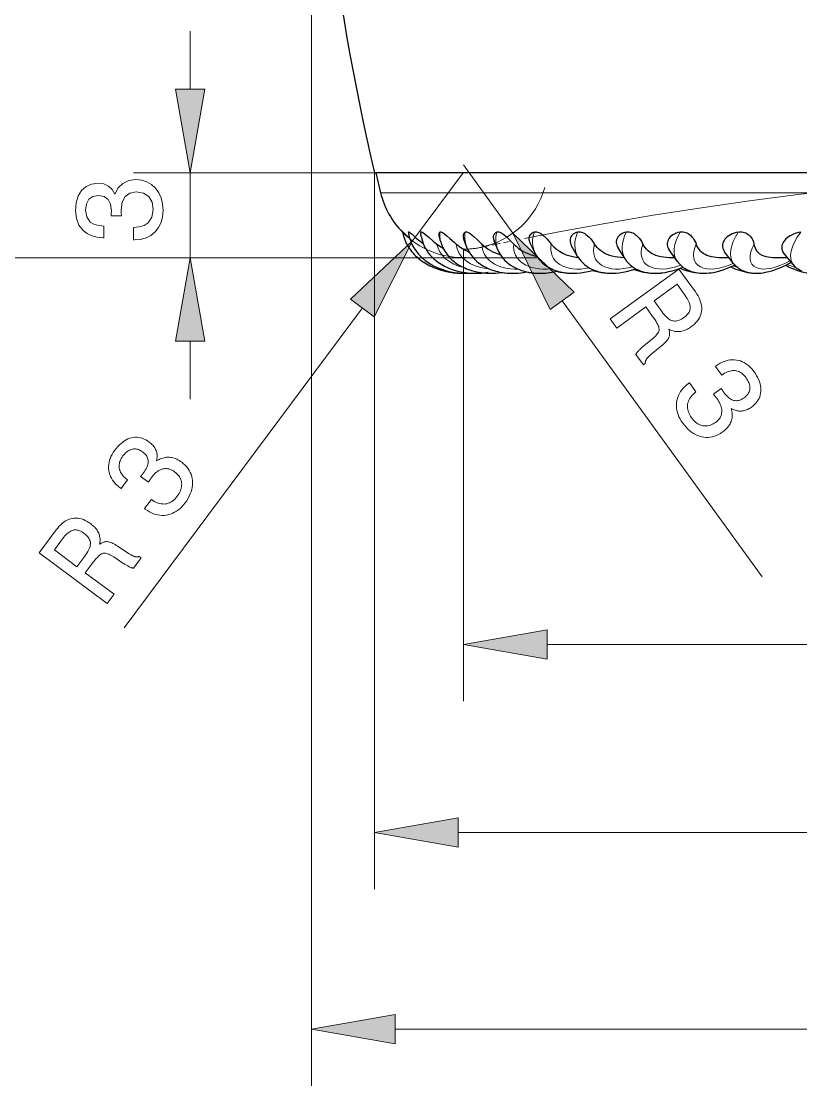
# Model space of a CAD drawing. Extents: x 0 to 297, y 0 to 420.
# Drawn here: x 56.05 to 83.58, y 114.97 to 152.57 of the extents above; entities that cross this region are included whole.
import ezdxf

# ---------------------------------------------------------------- set-up
doc = ezdxf.new("R2010")
doc.units = 0
doc.linetypes.add('DASHED', pattern=[15, 12, -3])

msp = doc.modelspace()

# ---------------------------------------------------------------- linework, layer by layer
at = {"lineweight": 13}
for p, q in [((66.299, 166.523), (66.299, 114.974)), ((68.519, 147.223), (68.519, 121.921)), ((132.561, 146.517), (72.644, 146.517)), ((74.26, 144.223), (29.983, 144.223)), ((74.26, 144.223), (38.167, 144.223)), ((74.26, 144.223), (45.578, 144.223)), ((74.26, 144.223), (52.891, 144.223)), ((74.615, 130.559), (126.683, 130.559)), ((71.474, 123.921), (129.825, 123.921)), ((69.254, 116.974), (132.045, 116.974))]:
    msp.add_line(p, q, dxfattribs=at)
at = {"lineweight": 13, "ltscale": 0.051139}
for p, q in [((62.01, 150.178), (62.01, 152.223)), ((62.01, 139.223), (62.01, 141.269))]:
    msp.add_line(p, q, dxfattribs=at)
at = {"lineweight": 13, "ltscale": 0.074473}
msp.add_line((71.664, 147.502), (73.413, 145.091), dxfattribs=at)
at = {"lineweight": 13, "ltscale": 0.212745}
msp.add_line((68.519, 147.223), (60.01, 147.223), dxfattribs=at)
at = {"lineweight": 13, "ltscale": 0.075}
for p, q in [((62.01, 144.223), (62.01, 147.223)), ((71.653, 147.223), (69.861, 144.817))]:
    msp.add_line(p, q, dxfattribs=at)
at = {"lineweight": 30, "ltscale": 0.098331}
msp.add_line((72.453, 147.223), (68.519, 147.223), dxfattribs=at)
at = {"lineweight": 30, "ltscale": 0.018144}
msp.add_line((68.569, 147.223), (68.737, 146.517), dxfattribs=at)
at = {"lineweight": 30}
msp.add_line((132.779, 147.223), (72.453, 147.223), dxfattribs=at)
at = {"lineweight": 13, "ltscale": 0.097665}
msp.add_line((72.644, 146.517), (68.737, 146.517), dxfattribs=at)
at = {"lineweight": 30, "ltscale": 0.002698}
msp.add_line((70.174, 144.972), (70.156, 145.078), dxfattribs=at)
at = {"lineweight": 30, "ltscale": 0.005195}
msp.add_line((70.858, 144.801), (70.806, 145.003), dxfattribs=at)
at = {"lineweight": 30, "ltscale": 0.00715}
msp.add_line((71.763, 144.644), (71.67, 144.915), dxfattribs=at)
at = {"linetype": 'DASHED', "lineweight": 18, "ltscale": 0.025754}
msp.add_line((72.275, 144.587), (73.284, 144.796), dxfattribs=at)
at = {"lineweight": 30, "ltscale": 0.008664}
msp.add_line((72.879, 144.503), (72.744, 144.822), dxfattribs=at)
at = {"lineweight": 13, "ltscale": 0.399109}
msp.add_line((71.661, 144.523), (71.661, 128.559), dxfattribs=at)
at = {"lineweight": 30, "ltscale": 0.009843}
msp.add_line((74.195, 144.379), (74.019, 144.731), dxfattribs=at)
at = {"lineweight": 30, "ltscale": 0.01078}
msp.add_line((75.698, 144.27), (75.483, 144.644), dxfattribs=at)
at = {"lineweight": 30, "ltscale": 0.011533}
msp.add_line((77.375, 144.178), (77.126, 144.566), dxfattribs=at)
at = {"lineweight": 30, "ltscale": 0.012149}
msp.add_line((79.213, 144.099), (78.932, 144.496), dxfattribs=at)
at = {"lineweight": 30, "ltscale": 0.012657}
msp.add_line((81.195, 144.033), (80.888, 144.435), dxfattribs=at)
at = {"lineweight": 30, "ltscale": 0.000837781}
msp.add_line((82.957, 144.409), (82.977, 144.382), dxfattribs=at)
at = {"lineweight": 30, "ltscale": 0.013078}
msp.add_line((83.308, 143.978), (82.977, 144.382), dxfattribs=at)
at = {"lineweight": 13, "ltscale": 0.356258}
msp.add_line((74.26, 144.223), (60.01, 144.223), dxfattribs=at)
at = {"lineweight": 30, "ltscale": 0.000166702}
msp.add_line((77.346, 144.223), (77.339, 144.223), dxfattribs=at)
at = {"lineweight": 30, "ltscale": 0.004821}
msp.add_line((79.124, 144.223), (78.931, 144.223), dxfattribs=at)
at = {"lineweight": 30, "ltscale": 0.009034}
msp.add_line((81.049, 144.223), (80.688, 144.223), dxfattribs=at)
at = {"lineweight": 30, "ltscale": 0.001641}
msp.add_line((81.195, 144.033), (81.237, 143.982), dxfattribs=at)
at = {"lineweight": 30, "ltscale": 0.012745}
msp.add_line((83.107, 144.223), (82.597, 144.223), dxfattribs=at)
at = {"lineweight": 30, "ltscale": 0.000945189}
msp.add_line((71.596, 143.678), (71.633, 143.676), dxfattribs=at)
at = {"lineweight": 30, "ltscale": 0.002759}
msp.add_line((81.099, 143.898), (81.2, 143.854), dxfattribs=at)
at = {"lineweight": 13, "ltscale": 0.301139}
msp.add_line((75.147, 142.699), (82.219, 132.948), dxfattribs=at)
at = {"lineweight": 13, "ltscale": 0.352257}
msp.add_line((68.097, 142.447), (59.683, 131.145), dxfattribs=at)
at = {"lineweight": 13}
for points in [[(61.489, 150.178), (62.01, 147.223), (62.53, 150.178)], [(60.01, 144.851), (60.01, 145.286), (60.214, 145.308), (60.385, 145.365), (60.523, 145.458), (60.66, 145.656), (60.705, 145.92), (60.665, 146.181), (60.546, 146.379), (60.358, 146.505), (60.109, 146.547), (59.885, 146.505), (59.716, 146.38), (59.61, 146.179), (59.575, 145.911), (59.577, 145.823), (59.583, 145.701), (59.224, 145.701), (59.226, 145.787), (59.227, 145.863), (59.199, 146.108), (59.115, 146.281), (58.974, 146.382), (58.774, 146.416), (58.577, 146.383), (58.433, 146.285), (58.344, 146.124), (58.314, 145.906), (58.355, 145.661), (58.48, 145.483), (58.607, 145.403), (58.77, 145.355), (58.966, 145.339), (58.966, 144.927), (58.936, 144.927), (58.726, 144.943), (58.538, 144.992), (58.372, 145.072), (58.229, 145.185), (58.083, 145.377), (57.995, 145.608), (57.966, 145.88), (57.989, 146.165), (58.059, 146.404), (58.175, 146.597), (58.333, 146.738), (58.528, 146.823), (58.76, 146.851), (58.958, 146.826), (59.125, 146.752), (59.258, 146.63), (59.355, 146.461), (59.468, 146.686), (59.632, 146.849), (59.842, 146.948), (60.095, 146.982), (60.301, 146.963), (60.486, 146.907), (60.649, 146.813), (60.791, 146.682), (60.906, 146.519), (60.987, 146.332), (61.037, 146.121), (61.053, 145.884), (61.036, 145.661), (60.984, 145.461), (60.898, 145.284), (60.777, 145.132), (60.627, 145.009), (60.455, 144.921), (60.259, 144.869), (60.041, 144.851)], [(68.515, 142.136), (69.861, 144.817), (67.679, 142.758)], [(75.569, 143.005), (73.413, 145.091), (74.725, 142.393)], [(62.53, 141.269), (62.01, 144.223), (61.489, 141.269)], [(76.844, 142.063), (79.269, 143.822), (79.857, 143.012), (79.906, 142.94), (79.949, 142.87), (79.986, 142.8), (80.017, 142.732), (80.042, 142.664), (80.061, 142.597), (80.073, 142.531), (80.08, 142.465), (80.081, 142.401), (80.076, 142.337), (80.065, 142.275), (80.048, 142.214), (80.025, 142.154), (79.996, 142.096), (79.961, 142.039), (79.921, 141.984), (79.874, 141.93), (79.821, 141.877), (79.762, 141.826), (79.698, 141.776), (79.658, 141.749), (79.618, 141.724), (79.578, 141.701), (79.539, 141.681), (79.499, 141.663), (79.459, 141.648), (79.42, 141.635), (79.38, 141.625), (79.341, 141.617), (79.301, 141.612), (79.262, 141.61), (79.223, 141.61), (79.184, 141.612), (79.145, 141.617), (79.106, 141.624), (79.068, 141.634), (79.029, 141.647), (78.991, 141.661), (78.953, 141.679), (78.916, 141.699), (78.926, 141.667), (78.934, 141.635), (78.94, 141.605), (78.944, 141.575), (78.945, 141.546), (78.945, 141.518), (78.943, 141.49), (78.939, 141.464), (78.932, 141.438), (78.924, 141.413), (78.913, 141.388), (78.898, 141.361), (78.88, 141.334), (78.859, 141.306), (78.835, 141.276), (78.807, 141.245), (78.776, 141.213), (78.741, 141.18), (78.703, 141.146), (78.662, 141.111), (78.286, 140.8), (78.263, 140.78), (78.241, 140.76), (78.22, 140.742), (78.202, 140.724), (78.184, 140.707), (78.169, 140.69), (78.155, 140.674), (78.142, 140.659), (78.131, 140.645), (78.122, 140.631), (78.114, 140.617), (78.107, 140.604), (78.101, 140.59), (78.096, 140.576), (78.092, 140.562), (78.089, 140.548), (78.087, 140.534), (78.086, 140.519), (78.085, 140.505), (78.086, 140.49), (78.02, 140.442), (77.754, 140.809), (77.758, 140.82), (77.764, 140.831), (77.771, 140.842), (77.778, 140.854), (77.787, 140.866), (77.796, 140.879), (77.806, 140.892), (77.818, 140.905), (77.83, 140.919), (77.843, 140.934), (77.857, 140.948), (77.872, 140.964), (77.889, 140.98), (77.906, 140.997), (77.925, 141.014), (77.945, 141.032), (77.966, 141.051), (77.989, 141.07), (78.012, 141.09), (78.037, 141.111), (78.339, 141.356), (78.382, 141.392), (78.421, 141.428), (78.456, 141.463), (78.486, 141.496), (78.512, 141.529), (78.534, 141.561), (78.551, 141.591), (78.564, 141.621), (78.573, 141.649), (78.577, 141.677), (78.577, 141.706), (78.571, 141.739), (78.561, 141.777), (78.545, 141.818), (78.524, 141.863), (78.499, 141.912), (78.468, 141.965), (78.432, 142.022), (78.39, 142.084), (78.344, 142.149), (78.103, 142.482), (77.079, 141.739)], [(79.494, 142.887), (79.207, 143.283), (78.4, 142.697), (78.671, 142.323), (78.712, 142.269), (78.752, 142.219), (78.792, 142.174), (78.831, 142.134), (78.87, 142.098), (78.908, 142.068), (78.945, 142.042), (78.982, 142.021), (79.018, 142.005), (79.053, 141.994), (79.089, 141.987), (79.125, 141.984), (79.162, 141.985), (79.2, 141.991), (79.239, 142), (79.279, 142.013), (79.32, 142.031), (79.362, 142.052), (79.404, 142.078), (79.447, 142.108), (79.488, 142.139), (79.525, 142.171), (79.558, 142.203), (79.587, 142.236), (79.612, 142.269), (79.632, 142.303), (79.649, 142.337), (79.662, 142.372), (79.67, 142.407), (79.675, 142.442), (79.675, 142.479), (79.672, 142.517), (79.664, 142.557), (79.652, 142.599), (79.636, 142.642), (79.616, 142.688), (79.592, 142.735), (79.563, 142.784), (79.531, 142.834)], [(79.644, 139.804), (79.878, 139.481), (79.83, 139.443), (79.785, 139.403), (79.745, 139.363), (79.71, 139.321), (79.678, 139.279), (79.651, 139.236), (79.628, 139.191), (79.609, 139.146), (79.594, 139.1), (79.583, 139.053), (79.577, 139.005), (79.575, 138.958), (79.578, 138.91), (79.584, 138.862), (79.596, 138.814), (79.611, 138.765), (79.631, 138.717), (79.656, 138.668), (79.685, 138.62), (79.718, 138.571), (79.753, 138.525), (79.789, 138.483), (79.827, 138.445), (79.865, 138.411), (79.905, 138.381), (79.945, 138.354), (79.987, 138.332), (80.03, 138.313), (80.074, 138.298), (80.119, 138.288), (80.164, 138.281), (80.21, 138.278), (80.255, 138.279), (80.3, 138.285), (80.345, 138.295), (80.39, 138.309), (80.435, 138.326), (80.48, 138.349), (80.525, 138.375), (80.57, 138.405), (80.609, 138.435), (80.644, 138.467), (80.675, 138.5), (80.702, 138.534), (80.726, 138.57), (80.746, 138.607), (80.762, 138.646), (80.775, 138.686), (80.783, 138.728), (80.788, 138.77), (80.789, 138.814), (80.786, 138.859), (80.78, 138.904), (80.769, 138.949), (80.755, 138.995), (80.737, 139.042), (80.715, 139.089), (80.689, 139.137), (80.659, 139.185), (80.625, 139.234), (80.62, 139.241), (80.615, 139.248), (80.61, 139.255), (80.604, 139.262), (80.599, 139.269), (80.594, 139.276), (80.588, 139.283), (80.583, 139.29), (80.577, 139.297), (80.571, 139.305), (80.565, 139.312), (80.559, 139.32), (80.552, 139.328), (80.545, 139.337), (80.538, 139.347), (80.53, 139.356), (80.521, 139.367), (80.513, 139.377), (80.504, 139.388), (80.494, 139.4), (80.769, 139.599), (80.774, 139.591), (80.779, 139.584), (80.784, 139.576), (80.789, 139.569), (80.794, 139.561), (80.799, 139.554), (80.804, 139.547), (80.809, 139.54), (80.814, 139.533), (80.819, 139.526), (80.823, 139.519), (80.828, 139.512), (80.833, 139.505), (80.837, 139.499), (80.842, 139.492), (80.846, 139.486), (80.851, 139.48), (80.855, 139.474), (80.859, 139.468), (80.863, 139.462), (80.898, 139.417), (80.932, 139.375), (80.966, 139.338), (81.001, 139.304), (81.035, 139.274), (81.07, 139.247), (81.105, 139.225), (81.14, 139.206), (81.175, 139.191), (81.21, 139.18), (81.245, 139.173), (81.28, 139.169), (81.316, 139.169), (81.352, 139.173), (81.389, 139.18), (81.426, 139.192), (81.463, 139.206), (81.5, 139.225), (81.538, 139.247), (81.576, 139.273), (81.611, 139.3), (81.643, 139.328), (81.672, 139.357), (81.697, 139.388), (81.719, 139.419), (81.738, 139.451), (81.753, 139.484), (81.765, 139.518), (81.774, 139.553), (81.78, 139.589), (81.782, 139.625), (81.78, 139.662), (81.776, 139.7), (81.768, 139.738), (81.756, 139.777), (81.742, 139.816), (81.724, 139.855), (81.702, 139.895), (81.677, 139.936), (81.649, 139.977), (81.615, 140.021), (81.58, 140.061), (81.543, 140.097), (81.506, 140.129), (81.468, 140.157), (81.429, 140.181), (81.389, 140.2), (81.347, 140.216), (81.305, 140.227), (81.262, 140.234), (81.218, 140.237), (81.173, 140.236), (81.128, 140.23), (81.081, 140.22), (81.034, 140.207), (80.987, 140.189), (80.938, 140.166), (80.889, 140.14), (80.839, 140.109), (80.789, 140.075), (80.564, 140.385), (80.588, 140.402), (80.659, 140.451), (80.73, 140.493), (80.802, 140.53), (80.874, 140.559), (80.946, 140.583), (81.018, 140.6), (81.09, 140.611), (81.162, 140.616), (81.234, 140.615), (81.306, 140.607), (81.378, 140.594), (81.447, 140.574), (81.514, 140.548), (81.579, 140.517), (81.642, 140.479), (81.702, 140.435), (81.761, 140.386), (81.817, 140.331), (81.871, 140.269), (81.923, 140.202), (81.974, 140.128), (82.019, 140.055), (82.059, 139.982), (82.092, 139.911), (82.12, 139.84), (82.141, 139.771), (82.157, 139.702), (82.167, 139.634), (82.171, 139.566), (82.169, 139.5), (82.162, 139.435), (82.148, 139.372), (82.129, 139.312), (82.105, 139.253), (82.074, 139.197), (82.038, 139.142), (81.996, 139.09), (81.949, 139.04), (81.895, 138.992), (81.837, 138.946), (81.801, 138.922), (81.766, 138.9), (81.731, 138.88), (81.695, 138.863), (81.659, 138.847), (81.624, 138.835), (81.588, 138.824), (81.552, 138.816), (81.516, 138.81), (81.48, 138.806), (81.444, 138.805), (81.408, 138.806), (81.372, 138.809), (81.336, 138.815), (81.3, 138.823), (81.265, 138.833), (81.229, 138.846), (81.194, 138.861), (81.159, 138.878), (81.124, 138.898), (81.137, 138.849), (81.146, 138.8), (81.153, 138.752), (81.157, 138.705), (81.157, 138.659), (81.155, 138.613), (81.15, 138.568), (81.142, 138.524), (81.131, 138.481), (81.116, 138.438), (81.099, 138.396), (81.079, 138.356), (81.056, 138.316), (81.031, 138.277), (81.002, 138.239), (80.971, 138.202), (80.936, 138.167), (80.899, 138.132), (80.859, 138.098), (80.816, 138.066), (80.746, 138.018), (80.675, 137.978), (80.603, 137.944), (80.531, 137.917), (80.458, 137.897), (80.384, 137.883), (80.309, 137.877), (80.234, 137.877), (80.158, 137.884), (80.081, 137.897), (80.005, 137.917), (79.931, 137.944), (79.859, 137.976), (79.789, 138.015), (79.721, 138.06), (79.655, 138.112), (79.591, 138.169), (79.528, 138.233), (79.468, 138.303), (79.409, 138.379), (79.358, 138.454), (79.314, 138.529), (79.276, 138.605), (79.244, 138.68), (79.22, 138.756), (79.202, 138.832), (79.19, 138.908), (79.185, 138.984), (79.187, 139.061), (79.195, 139.137), (79.21, 139.213), (79.231, 139.286), (79.258, 139.357), (79.291, 139.425), (79.33, 139.491), (79.376, 139.555), (79.428, 139.616), (79.486, 139.676), (79.55, 139.732), (79.62, 139.787)], [(60.402, 135.36), (60.64, 135.679), (60.691, 135.645), (60.742, 135.614), (60.793, 135.588), (60.843, 135.567), (60.893, 135.549), (60.943, 135.536), (60.992, 135.527), (61.041, 135.523), (61.089, 135.522), (61.137, 135.526), (61.184, 135.534), (61.231, 135.547), (61.276, 135.564), (61.319, 135.585), (61.362, 135.61), (61.403, 135.639), (61.443, 135.673), (61.482, 135.71), (61.52, 135.752), (61.557, 135.799), (61.59, 135.846), (61.619, 135.893), (61.644, 135.94), (61.665, 135.987), (61.683, 136.034), (61.696, 136.081), (61.705, 136.127), (61.71, 136.173), (61.711, 136.22), (61.708, 136.266), (61.7, 136.311), (61.689, 136.356), (61.675, 136.398), (61.656, 136.44), (61.633, 136.48), (61.606, 136.519), (61.576, 136.557), (61.541, 136.593), (61.503, 136.628), (61.46, 136.661), (61.42, 136.689), (61.38, 136.713), (61.339, 136.733), (61.298, 136.749), (61.256, 136.761), (61.215, 136.769), (61.173, 136.773), (61.131, 136.773), (61.089, 136.769), (61.047, 136.76), (61.005, 136.748), (60.963, 136.732), (60.922, 136.713), (60.882, 136.689), (60.842, 136.662), (60.803, 136.63), (60.764, 136.595), (60.727, 136.556), (60.689, 136.513), (60.653, 136.466), (60.648, 136.459), (60.643, 136.453), (60.638, 136.446), (60.633, 136.438), (60.627, 136.431), (60.622, 136.424), (60.617, 136.417), (60.612, 136.409), (60.607, 136.402), (60.602, 136.394), (60.596, 136.386), (60.591, 136.378), (60.585, 136.369), (60.578, 136.359), (60.572, 136.349), (60.565, 136.339), (60.557, 136.328), (60.55, 136.316), (60.542, 136.305), (60.534, 136.292), (60.261, 136.495), (60.267, 136.502), (60.273, 136.509), (60.279, 136.516), (60.284, 136.523), (60.29, 136.53), (60.296, 136.537), (60.301, 136.544), (60.306, 136.551), (60.312, 136.557), (60.317, 136.564), (60.322, 136.571), (60.327, 136.577), (60.332, 136.583), (60.337, 136.59), (60.342, 136.596), (60.346, 136.602), (60.351, 136.608), (60.356, 136.614), (60.36, 136.62), (60.364, 136.626), (60.397, 136.672), (60.427, 136.717), (60.452, 136.761), (60.474, 136.804), (60.493, 136.846), (60.507, 136.887), (60.518, 136.927), (60.526, 136.966), (60.529, 137.004), (60.53, 137.04), (60.526, 137.076), (60.519, 137.111), (60.508, 137.145), (60.494, 137.179), (60.476, 137.211), (60.454, 137.243), (60.429, 137.274), (60.4, 137.304), (60.368, 137.334), (60.332, 137.362), (60.295, 137.388), (60.259, 137.41), (60.222, 137.428), (60.186, 137.444), (60.15, 137.455), (60.114, 137.464), (60.078, 137.468), (60.042, 137.47), (60.006, 137.468), (59.97, 137.462), (59.934, 137.453), (59.899, 137.441), (59.865, 137.425), (59.831, 137.406), (59.797, 137.384), (59.764, 137.358), (59.732, 137.329), (59.7, 137.297), (59.669, 137.261), (59.638, 137.222), (59.606, 137.176), (59.578, 137.13), (59.555, 137.085), (59.535, 137.04), (59.52, 136.995), (59.509, 136.951), (59.503, 136.906), (59.5, 136.862), (59.502, 136.819), (59.508, 136.775), (59.519, 136.733), (59.533, 136.69), (59.552, 136.648), (59.575, 136.607), (59.603, 136.566), (59.634, 136.526), (59.67, 136.487), (59.71, 136.448), (59.754, 136.41), (59.802, 136.372), (59.573, 136.064), (59.549, 136.082), (59.481, 136.135), (59.42, 136.191), (59.364, 136.248), (59.314, 136.308), (59.27, 136.369), (59.232, 136.433), (59.2, 136.498), (59.174, 136.566), (59.153, 136.635), (59.139, 136.706), (59.131, 136.778), (59.129, 136.85), (59.133, 136.922), (59.144, 136.993), (59.161, 137.065), (59.185, 137.135), (59.214, 137.206), (59.25, 137.276), (59.293, 137.346), (59.342, 137.416), (59.397, 137.487), (59.453, 137.552), (59.51, 137.611), (59.569, 137.664), (59.628, 137.712), (59.688, 137.753), (59.749, 137.789), (59.811, 137.819), (59.874, 137.843), (59.938, 137.861), (60.002, 137.873), (60.066, 137.879), (60.13, 137.879), (60.193, 137.873), (60.256, 137.861), (60.318, 137.842), (60.381, 137.818), (60.443, 137.788), (60.504, 137.751), (60.566, 137.709), (60.6, 137.682), (60.631, 137.655), (60.661, 137.627), (60.688, 137.599), (60.713, 137.569), (60.736, 137.539), (60.757, 137.508), (60.775, 137.476), (60.792, 137.443), (60.806, 137.41), (60.818, 137.376), (60.828, 137.341), (60.836, 137.306), (60.841, 137.27), (60.844, 137.234), (60.845, 137.197), (60.843, 137.159), (60.839, 137.121), (60.833, 137.082), (60.825, 137.043), (60.868, 137.07), (60.911, 137.093), (60.955, 137.114), (60.999, 137.132), (61.043, 137.146), (61.087, 137.158), (61.131, 137.166), (61.176, 137.171), (61.221, 137.174), (61.266, 137.173), (61.311, 137.169), (61.356, 137.162), (61.401, 137.152), (61.445, 137.14), (61.49, 137.124), (61.534, 137.105), (61.579, 137.082), (61.623, 137.057), (61.667, 137.029), (61.711, 136.998), (61.777, 136.945), (61.837, 136.889), (61.891, 136.831), (61.938, 136.77), (61.979, 136.706), (62.014, 136.64), (62.043, 136.571), (62.065, 136.499), (62.081, 136.424), (62.091, 136.347), (62.095, 136.268), (62.091, 136.19), (62.082, 136.111), (62.066, 136.033), (62.043, 135.954), (62.014, 135.876), (61.978, 135.797), (61.936, 135.719), (61.888, 135.64), (61.832, 135.562), (61.776, 135.491), (61.717, 135.426), (61.657, 135.367), (61.594, 135.314), (61.529, 135.268), (61.462, 135.228), (61.393, 135.194), (61.321, 135.167), (61.248, 135.146), (61.172, 135.131), (61.096, 135.122), (61.02, 135.12), (60.944, 135.125), (60.869, 135.136), (60.794, 135.154), (60.72, 135.178), (60.646, 135.209), (60.572, 135.247), (60.499, 135.291), (60.426, 135.342)], [(59.083, 132.013), (56.679, 133.801), (57.277, 134.605), (57.331, 134.673), (57.385, 134.735), (57.441, 134.791), (57.497, 134.841), (57.554, 134.885), (57.612, 134.923), (57.672, 134.955), (57.732, 134.981), (57.793, 135.001), (57.855, 135.016), (57.918, 135.024), (57.982, 135.026), (58.045, 135.022), (58.11, 135.011), (58.174, 134.995), (58.239, 134.973), (58.305, 134.944), (58.371, 134.91), (58.437, 134.869), (58.504, 134.822), (58.542, 134.792), (58.578, 134.762), (58.612, 134.731), (58.643, 134.699), (58.671, 134.666), (58.698, 134.633), (58.722, 134.599), (58.743, 134.564), (58.762, 134.529), (58.779, 134.492), (58.793, 134.456), (58.805, 134.418), (58.814, 134.38), (58.821, 134.342), (58.826, 134.303), (58.828, 134.263), (58.827, 134.223), (58.824, 134.182), (58.819, 134.141), (58.812, 134.099), (58.839, 134.118), (58.867, 134.135), (58.894, 134.15), (58.921, 134.162), (58.949, 134.173), (58.975, 134.181), (59.002, 134.187), (59.029, 134.191), (59.056, 134.192), (59.082, 134.192), (59.109, 134.189), (59.139, 134.183), (59.17, 134.174), (59.204, 134.162), (59.239, 134.148), (59.277, 134.13), (59.317, 134.11), (59.358, 134.087), (59.402, 134.061), (59.448, 134.032), (59.858, 133.767), (59.884, 133.75), (59.909, 133.735), (59.932, 133.721), (59.955, 133.709), (59.977, 133.697), (59.997, 133.687), (60.016, 133.679), (60.035, 133.671), (60.052, 133.665), (60.068, 133.661), (60.083, 133.657), (60.098, 133.654), (60.113, 133.653), (60.128, 133.652), (60.142, 133.652), (60.157, 133.653), (60.171, 133.656), (60.185, 133.659), (60.199, 133.663), (60.213, 133.668), (60.278, 133.619), (60.008, 133.256), (59.996, 133.257), (59.984, 133.259), (59.971, 133.262), (59.957, 133.266), (59.943, 133.27), (59.928, 133.275), (59.913, 133.281), (59.897, 133.288), (59.88, 133.295), (59.862, 133.303), (59.844, 133.312), (59.825, 133.322), (59.804, 133.333), (59.783, 133.345), (59.761, 133.358), (59.738, 133.372), (59.713, 133.386), (59.688, 133.402), (59.662, 133.418), (59.635, 133.436), (59.311, 133.651), (59.263, 133.681), (59.218, 133.708), (59.174, 133.73), (59.133, 133.749), (59.094, 133.764), (59.057, 133.775), (59.023, 133.783), (58.991, 133.786), (58.961, 133.786), (58.933, 133.782), (58.906, 133.773), (58.876, 133.758), (58.843, 133.737), (58.809, 133.71), (58.772, 133.676), (58.733, 133.637), (58.691, 133.592), (58.647, 133.54), (58.601, 133.483), (58.553, 133.419), (58.307, 133.089), (59.322, 132.334)], [(57.505, 134.296), (57.213, 133.904), (58.013, 133.308), (58.289, 133.679), (58.328, 133.734), (58.364, 133.788), (58.395, 133.839), (58.421, 133.888), (58.444, 133.936), (58.462, 133.981), (58.475, 134.024), (58.484, 134.065), (58.489, 134.105), (58.489, 134.142), (58.485, 134.178), (58.477, 134.213), (58.464, 134.249), (58.448, 134.283), (58.427, 134.318), (58.403, 134.352), (58.374, 134.385), (58.341, 134.419), (58.304, 134.451), (58.262, 134.484), (58.22, 134.514), (58.179, 134.539), (58.138, 134.561), (58.098, 134.579), (58.059, 134.593), (58.021, 134.602), (57.983, 134.608), (57.947, 134.61), (57.911, 134.607), (57.875, 134.601), (57.84, 134.591), (57.805, 134.576), (57.769, 134.556), (57.733, 134.533), (57.696, 134.504), (57.659, 134.472), (57.621, 134.434), (57.583, 134.393), (57.544, 134.347)], [(74.615, 131.08), (71.661, 130.559), (74.615, 130.038)], [(71.474, 124.442), (68.519, 123.921), (71.474, 123.4)], [(69.254, 117.495), (66.299, 116.974), (69.254, 116.453)]]:
    msp.add_lwpolyline(points, close=True, dxfattribs=at)
at = {"lineweight": 30}
for points in [[(69.515, 145.137), (69.515, 145.137), (69.515, 145.137), (69.517, 145.136), (69.524, 145.131), (69.596, 145.066), (69.722, 144.953), (69.762, 144.919)], [(69.515, 145.137), (69.527, 145.072), (69.548, 144.983), (69.577, 144.89), (69.613, 144.798), (69.646, 144.729), (69.675, 144.673), (69.707, 144.619), (69.741, 144.565), (69.789, 144.497), (69.831, 144.443), (69.875, 144.391), (69.922, 144.34), (69.97, 144.291), (70.016, 144.249), (70.063, 144.208), (70.122, 144.16), (70.183, 144.115), (70.24, 144.075), (70.298, 144.038), (70.359, 144.002), (70.473, 143.94), (70.582, 143.889), (70.678, 143.85)], [(69.722, 145.13), (69.722, 145.133), (69.723, 145.136), (69.725, 145.137), (69.728, 145.137), (69.738, 145.134), (69.753, 145.125), (69.786, 145.1), (69.848, 145.049), (69.999, 144.918), (70.133, 144.809), (70.241, 144.727)], [(70.159, 145.128), (70.164, 145.135), (70.173, 145.137), (70.186, 145.135), (70.204, 145.128), (70.227, 145.115), (70.269, 145.085), (70.339, 145.03), (70.452, 144.933), (70.597, 144.81), (70.712, 144.717), (70.728, 144.705)], [(70.828, 145.128), (70.838, 145.135), (70.851, 145.137), (70.869, 145.135), (70.891, 145.128), (70.918, 145.115), (70.949, 145.096), (71.001, 145.059), (71.076, 144.998), (71.188, 144.901), (71.337, 144.768), (71.411, 144.705)], [(71.724, 145.128), (71.739, 145.135), (71.757, 145.137), (71.779, 145.135), (71.805, 145.128), (71.835, 145.115), (71.869, 145.096), (71.906, 145.073), (71.963, 145.03), (72.039, 144.965), (72.144, 144.869), (72.291, 144.729), (72.317, 144.705)], [(72.84, 145.128), (72.859, 145.135), (72.882, 145.137), (72.908, 145.135), (72.938, 145.128), (72.972, 145.115), (73.008, 145.096), (73.047, 145.073), (73.106, 145.03), (73.164, 144.982), (73.234, 144.917), (73.326, 144.824), (73.439, 144.705)], [(74.168, 145.128), (74.192, 145.135), (74.218, 145.137), (74.248, 145.135), (74.282, 145.128), (74.319, 145.115), (74.358, 145.096), (74.399, 145.073), (74.439, 145.045), (74.498, 144.998), (74.551, 144.949), (74.614, 144.885), (74.693, 144.796), (74.767, 144.705)], [(75.698, 145.128), (75.725, 145.135), (75.756, 145.137), (75.79, 145.135), (75.827, 145.128), (75.867, 145.115), (75.908, 145.096), (75.95, 145.073), (75.991, 145.045), (76.049, 144.998), (76.101, 144.949), (76.16, 144.885), (76.22, 144.81), (76.285, 144.717), (76.293, 144.705)], [(77.417, 145.128), (77.448, 145.135), (77.483, 145.137), (77.52, 145.135), (77.561, 145.128), (77.603, 145.115), (77.646, 145.096), (77.69, 145.073), (77.731, 145.045), (77.77, 145.014), (77.822, 144.965), (77.866, 144.917), (77.915, 144.854), (77.961, 144.782), (78.003, 144.705)], [(79.313, 145.128), (79.348, 145.135), (79.386, 145.137), (79.427, 145.135), (79.47, 145.128), (79.515, 145.115), (79.56, 145.096), (79.604, 145.073), (79.645, 145.045), (79.683, 145.014), (79.733, 144.965), (79.774, 144.917), (79.807, 144.869), (79.842, 144.81), (79.872, 144.742), (79.887, 144.705)], [(81.371, 145.128), (81.41, 145.135), (81.452, 145.137), (81.495, 145.135), (81.541, 145.128), (81.587, 145.115), (81.633, 145.096), (81.678, 145.073), (81.719, 145.045), (81.757, 145.014), (81.789, 144.982), (81.83, 144.933), (81.861, 144.885), (81.885, 144.839), (81.907, 144.782), (81.925, 144.717), (81.928, 144.705)], [(69.722, 145.13), (69.728, 145.077), (69.737, 145.024), (69.752, 144.957), (69.769, 144.891), (69.79, 144.826), (69.815, 144.762), (69.845, 144.694), (69.878, 144.628), (69.909, 144.574), (69.942, 144.521), (70, 144.439), (70.063, 144.361), (70.111, 144.308), (70.159, 144.259), (70.209, 144.212), (70.261, 144.168), (70.314, 144.125), (70.37, 144.084), (70.456, 144.026), (70.545, 143.973), (70.606, 143.94), (70.669, 143.909), (70.733, 143.879), (70.798, 143.852)], [(70.174, 144.972), (70.192, 144.886), (70.216, 144.801), (70.244, 144.721), (70.281, 144.635), (70.325, 144.551), (70.371, 144.475), (70.423, 144.4), (70.48, 144.328), (70.524, 144.278), (70.57, 144.23), (70.62, 144.183), (70.673, 144.137), (70.726, 144.095), (70.781, 144.054), (70.837, 144.016), (70.895, 143.98), (70.955, 143.945), (71.016, 143.913), (71.078, 143.883), (71.142, 143.855)], [(70.858, 144.801), (70.874, 144.746), (70.892, 144.692), (70.912, 144.639), (70.944, 144.567), (70.972, 144.511), (71.004, 144.457), (71.037, 144.404), (71.083, 144.341), (71.122, 144.291), (71.164, 144.243), (71.208, 144.197), (71.254, 144.153), (71.331, 144.086), (71.376, 144.052), (71.468, 143.988), (71.533, 143.949), (71.6, 143.911), (71.707, 143.86)], [(71.724, 145.128), (71.709, 145.118), (71.696, 145.106), (71.684, 145.092), (71.674, 145.078), (71.666, 145.061), (71.66, 145.044), (71.657, 145.025), (71.655, 145.006), (71.655, 144.984), (71.658, 144.962), (71.663, 144.938), (71.67, 144.915)], [(72.84, 145.128), (72.82, 145.118), (72.801, 145.106), (72.785, 145.094), (72.769, 145.079), (72.756, 145.064), (72.744, 145.047), (72.734, 145.029), (72.727, 145.01), (72.721, 144.99), (72.718, 144.968), (72.717, 144.946), (72.718, 144.923), (72.721, 144.898), (72.726, 144.874), (72.734, 144.848), (72.744, 144.822)], [(74.168, 145.128), (74.124, 145.109), (74.085, 145.086), (74.051, 145.059), (74.023, 145.028), (74.002, 144.993), (73.987, 144.955), (73.979, 144.914), (73.978, 144.871), (73.985, 144.825), (73.998, 144.778), (74.019, 144.731)], [(75.698, 145.128), (75.645, 145.11), (75.597, 145.087), (75.554, 145.06), (75.517, 145.03), (75.486, 144.996), (75.462, 144.959), (75.444, 144.919), (75.433, 144.876), (75.43, 144.832), (75.433, 144.785), (75.443, 144.739), (75.46, 144.691), (75.483, 144.644)], [(77.417, 145.128), (77.353, 145.108), (77.293, 145.084), (77.24, 145.056), (77.192, 145.023), (77.172, 145.006), (77.152, 144.987), (77.134, 144.967), (77.118, 144.947), (77.105, 144.926), (77.093, 144.904), (77.083, 144.881), (77.074, 144.858), (77.068, 144.834), (77.064, 144.81), (77.062, 144.786), (77.061, 144.761), (77.067, 144.712), (77.079, 144.662), (77.099, 144.613), (77.126, 144.566)], [(79.313, 145.128), (79.242, 145.109), (79.176, 145.086), (79.115, 145.059), (79.059, 145.027), (79.01, 144.992), (78.967, 144.954), (78.932, 144.913), (78.903, 144.869), (78.882, 144.823), (78.868, 144.776), (78.861, 144.728), (78.862, 144.68), (78.87, 144.632), (78.884, 144.585), (78.905, 144.539), (78.932, 144.496)], [(81.371, 145.128), (81.295, 145.11), (81.222, 145.087), (81.155, 145.061), (81.092, 145.031), (81.035, 144.998), (80.984, 144.961), (80.939, 144.921), (80.901, 144.879), (80.87, 144.835), (80.846, 144.789), (80.829, 144.743), (80.818, 144.696), (80.814, 144.649), (80.817, 144.603), (80.826, 144.558), (80.841, 144.515), (80.861, 144.474), (80.888, 144.435)], [(83.577, 145.128), (83.494, 145.11), (83.416, 145.088), (83.342, 145.062), (83.272, 145.033), (83.208, 145), (83.149, 144.965), (83.096, 144.926), (83.05, 144.885), (83.01, 144.841), (82.977, 144.797), (82.95, 144.751), (82.929, 144.705), (82.915, 144.659), (82.908, 144.614), (82.906, 144.569), (82.911, 144.526), (82.921, 144.485), (82.936, 144.446), (82.957, 144.409)], [(71.763, 144.644), (71.789, 144.576), (71.81, 144.526), (71.834, 144.477), (71.861, 144.429), (71.887, 144.384), (71.943, 144.303), (72.006, 144.226), (72.053, 144.173), (72.091, 144.136), (72.13, 144.101), (72.211, 144.033), (72.257, 144), (72.312, 143.963), (72.369, 143.928), (72.428, 143.895), (72.488, 143.865)], [(72.879, 144.503), (72.917, 144.422), (72.949, 144.364), (72.983, 144.309), (73.023, 144.253), (73.065, 144.199), (73.13, 144.129), (73.191, 144.07), (73.257, 144.015), (73.329, 143.962), (73.403, 143.915), (73.479, 143.873)], [(77.339, 144.223), (77.228, 144.227), (77.121, 144.236), (77.019, 144.252), (76.921, 144.274), (76.829, 144.301), (76.742, 144.335), (76.661, 144.374), (76.585, 144.418), (76.515, 144.466), (76.451, 144.52), (76.392, 144.578), (76.34, 144.639), (76.293, 144.705)], [(78.931, 144.223), (78.827, 144.227), (78.728, 144.236), (78.634, 144.252), (78.545, 144.274), (78.462, 144.301), (78.384, 144.335), (78.312, 144.374), (78.246, 144.418), (78.186, 144.466), (78.132, 144.52), (78.083, 144.578), (78.041, 144.639), (78.003, 144.705)], [(80.688, 144.223), (80.593, 144.227), (80.503, 144.236), (80.417, 144.252), (80.338, 144.274), (80.264, 144.301), (80.196, 144.335), (80.134, 144.374), (80.078, 144.418), (80.028, 144.466), (79.984, 144.52), (79.946, 144.578), (79.913, 144.639), (79.887, 144.705)], [(82.597, 144.223), (82.511, 144.227), (82.43, 144.236), (82.355, 144.252), (82.319, 144.262), (82.285, 144.274), (82.253, 144.287), (82.221, 144.301), (82.192, 144.317), (82.164, 144.335), (82.137, 144.353), (82.112, 144.374), (82.067, 144.418), (82.027, 144.466), (81.994, 144.52), (81.966, 144.578), (81.944, 144.639), (81.928, 144.705)], [(81.237, 143.982), (81.286, 143.932), (81.339, 143.886), (81.395, 143.845), (81.433, 143.821), (81.479, 143.794), (81.526, 143.771), (81.59, 143.745), (81.653, 143.723), (81.735, 143.702), (81.785, 143.692), (81.835, 143.684), (81.886, 143.679), (81.941, 143.675), (81.996, 143.673), (82.051, 143.674), (82.106, 143.677), (82.164, 143.681), (82.25, 143.692), (82.332, 143.706), (82.445, 143.731), (82.559, 143.762), (82.632, 143.785), (82.71, 143.812), (82.843, 143.865), (82.956, 143.915), (83.07, 143.971), (83.182, 144.031), (83.238, 144.063)], [(71.142, 143.855), (71.204, 143.83), (71.268, 143.807), (71.333, 143.785), (71.461, 143.749), (71.567, 143.725), (71.666, 143.707), (71.804, 143.688), (71.944, 143.677), (72.084, 143.673), (72.226, 143.677), (72.367, 143.687)], [(71.707, 143.86), (71.767, 143.834), (71.828, 143.81), (71.89, 143.789), (71.953, 143.769), (72.042, 143.744), (72.132, 143.724), (72.213, 143.709), (72.346, 143.69), (72.481, 143.678), (72.618, 143.673), (72.755, 143.676), (72.893, 143.685), (73.031, 143.702)], [(72.488, 143.865), (72.566, 143.83), (72.622, 143.808), (72.679, 143.787), (72.738, 143.768), (72.805, 143.748), (72.873, 143.732), (72.942, 143.717), (73.009, 143.704), (73.14, 143.687), (73.274, 143.676), (73.413, 143.673), (73.553, 143.678), (73.693, 143.69), (73.833, 143.709), (73.904, 143.721)], [(73.479, 143.873), (73.544, 143.84), (73.611, 143.812), (73.718, 143.772), (73.78, 143.753), (73.843, 143.736), (73.907, 143.721), (73.973, 143.708), (74.054, 143.695), (74.15, 143.683), (74.234, 143.677), (74.301, 143.674), (74.437, 143.674), (74.573, 143.682), (74.71, 143.697), (74.796, 143.71), (74.92, 143.734), (74.989, 143.749)], [(74.672, 143.883), (74.728, 143.852), (74.785, 143.824), (74.844, 143.799), (74.904, 143.776), (74.964, 143.756), (75.026, 143.738), (75.088, 143.722), (75.151, 143.709), (75.216, 143.697), (75.28, 143.688), (75.344, 143.682), (75.409, 143.677), (75.474, 143.674), (75.54, 143.673), (75.673, 143.677), (75.806, 143.689), (75.926, 143.706), (76.004, 143.719), (76.13, 143.746), (76.273, 143.784)], [(76.056, 143.896), (76.12, 143.858), (76.201, 143.816), (76.283, 143.781), (76.36, 143.753), (76.443, 143.729), (76.527, 143.709), (76.612, 143.694), (76.697, 143.683), (76.773, 143.677), (76.837, 143.674), (76.902, 143.673), (76.967, 143.675), (77.048, 143.679), (77.166, 143.691), (77.291, 143.709), (77.424, 143.736), (77.556, 143.769), (77.688, 143.809), (77.754, 143.831)], [(77.621, 143.915), (77.693, 143.866), (77.769, 143.822), (77.835, 143.791), (77.905, 143.762), (77.978, 143.737), (78.067, 143.714), (78.163, 143.695), (78.254, 143.682), (78.363, 143.675), (78.424, 143.673), (78.485, 143.674), (78.547, 143.677), (78.619, 143.682), (78.694, 143.691), (78.793, 143.705), (78.917, 143.73), (79.042, 143.761), (79.167, 143.799), (79.291, 143.842), (79.414, 143.891)], [(79.352, 143.943), (79.39, 143.911), (79.429, 143.881), (79.492, 143.84), (79.556, 143.803), (79.62, 143.774), (79.665, 143.755), (79.71, 143.739), (79.78, 143.718), (79.833, 143.705), (79.886, 143.695), (79.94, 143.687), (80.01, 143.679), (80.07, 143.675), (80.128, 143.673), (80.186, 143.674), (80.246, 143.676), (80.339, 143.684), (80.41, 143.693), (80.481, 143.705), (80.599, 143.729), (80.718, 143.76), (80.837, 143.796), (80.953, 143.838), (80.994, 143.854), (81.099, 143.898), (81.191, 143.94), (81.25, 143.968)], [(83.246, 143.858), (83.354, 143.813), (83.461, 143.774), (83.551, 143.746), (83.614, 143.729), (83.676, 143.714), (83.786, 143.692), (83.841, 143.685), (83.896, 143.679), (83.949, 143.675), (84.003, 143.673), (84.056, 143.674), (84.108, 143.677), (84.119, 143.678)], [(83.308, 143.978), (83.349, 143.932), (83.393, 143.889), (83.446, 143.846), (83.494, 143.813), (83.553, 143.779), (83.613, 143.751)]]:
    msp.add_lwpolyline(points, dxfattribs=at)
for centre, radius, start, end in [((151.299, 166.523), 85, 180.00001, 193.12397), ((71.653, 147.223), 3, 193.6132, 224.623), ((70.244, 145.098), 0.0906, 160.4952, 192.5342), ((70.924, 145.048), 0.126, 140.0417, 201.0736), ((72.058, 146.449), 2.194, 232.6607, 239.6093), ((72.657, 146.203), 1.949, 230.2494, 245.9776), ((73.486, 145.979), 1.73, 227.4807, 252.7005), ((75.249, 144.917), 1.184, 207.073, 240.8616), ((76.644, 144.819), 1.094, 210.0984, 237.4947), ((78.223, 144.726), 1.01, 212.9017, 233.387), ((79.968, 144.634), 0.926, 215.3317, 228.3247), ((71.64, 146.394), 2.72, 249.2851, 271.4146), ((71.75, 146.31), 2.637, 248.811, 273.8095), ((71.76, 146.482), 2.808, 268.8399, 272.3595), ((72.09, 146.36), 2.687, 266.4945, 279.5871), ((72.635, 146.29), 2.617, 264.1019, 279.3269), ((73.393, 146.215), 2.542, 261.6245, 278.7985), ((74.362, 146.184), 2.51, 259.1047, 275.9665), ((75.558, 146.3), 2.628, 256.7814, 267.1941), ((76.899, 146.049), 2.375, 253.4874, 273.7959), ((78.486, 146.146), 2.475, 250.9644, 267.0842), ((78.439, 145.363), 1.69, 271.0279, 278.5484), ((80.223, 146.093), 2.424, 247.7998, 266.0625), ((82.117, 145.984), 2.319, 246.717, 263.8523), ((84.553, 146.861), 3.276, 242.4911, 246.4756)]:
    msp.add_arc(centre, radius, start, end, dxfattribs=at)
at = {"linetype": 'DASHED', "lineweight": 18}
for centre, radius, start, end in [((100.649, 8.892), 138.632, 90, 101.38458), ((71.664, 147.502), 2.979, 269.9493, 281.8541)]:
    msp.add_arc(centre, radius, start, end, dxfattribs=at)
at = {"lineweight": 13}
for centre, radius, start, end in [((71.664, 147.502), 2.979, 281.8541, 344.4207), ((71.653, 147.223), 3, 224.623, 271.5313)]:
    msp.add_arc(centre, radius, start, end, dxfattribs=at)
for centre, major_axis, ratio, start_param, end_param in [((72.292, 145.34), (2.118, 0.368), 0.696364, 3.036924, 3.141645), ((72.939, 145.34), (2.081, 0.539), 0.683013, 2.919086, 3.141511), ((73.797, 145.34), (2.034, 0.696), 0.664463, 2.805941, 3.141653), ((74.859, 145.34), (1.98, 0.837), 0.640856, 2.698308, 3.141593), ((76.118, 145.34), (1.923, 0.962), 0.612372, 2.596585, 3.141592), ((77.563, 145.34), (1.865, 1.07), 0.579228, 2.500808, 3.141593), ((79.184, 145.34), (1.809, 1.163), 0.541675, 2.410747, 3.141593), ((80.968, 145.34), (1.755, 1.241), 0.5, 2.325988, 3.141589), ((82.902, 145.34), (1.707, 1.307), 0.454519, 2.246011, 3.141593), ((84.971, 145.34), (1.663, 1.362), 0.40558, 2.170245, 3.141592), ((71.892, 144.987), (1.644, 0.143), 0.704416, 3.453164, 3.623715), ((72.354, 144.987), (1.626, 0.282), 0.696364, 3.141191, 4.167043), ((73.031, 144.987), (1.597, 0.413), 0.683013, 3.023353, 4.238984), ((73.918, 144.987), (1.561, 0.534), 0.664463, 2.910207, 4.29004), ((75.009, 144.987), (1.52, 0.642), 0.640856, 2.802575, 4.29071), ((76.295, 144.987), (1.476, 0.738), 0.612372, 2.700852, 4.29714), ((77.766, 144.987), (1.431, 0.821), 0.579228, 2.605075, 4.308451), ((79.411, 144.987), (1.388, 0.892), 0.541675, 2.515014, 4.327974), ((81.218, 144.987), (1.347, 0.953), 0.5, 2.430254, 4.360355), ((83.173, 144.987), (1.31, 1.003), 0.454519, 2.350277, 4.396604), ((80.844, 144.987), (1.31, -1.003), 0.454519, 5.29595, 5.412329), ((82.77, 144.987), (1.276, -1.046), 0.40558, 5.282155, 5.536418)]:
    msp.add_ellipse(centre, major_axis=major_axis, ratio=ratio, start_param=start_param, end_param=end_param, dxfattribs=at)
at = {"lineweight": 30}
for centre, major_axis, ratio, start_param, end_param in [((75.841, 146.89), (2.43, 2.155), 0.64634, 3.161238, 3.592223), ((77.286, 146.905), (2.473, 2.254), 0.587192, 3.105256, 3.628394)]:
    msp.add_ellipse(centre, major_axis=major_axis, ratio=ratio, start_param=start_param, end_param=end_param, dxfattribs=at)
at = {"lineweight": 13}
for points in [[(61.489, 150.178), (62.01, 147.223), (61.489, 150.178), (62.53, 150.178)], [(68.515, 142.136), (69.861, 144.817), (68.515, 142.136), (67.679, 142.758)], [(75.569, 143.005), (73.413, 145.091), (75.569, 143.005), (74.725, 142.393)], [(62.53, 141.269), (62.01, 144.223), (62.53, 141.269), (61.489, 141.269)], [(74.615, 131.08), (71.661, 130.559), (74.615, 131.08), (74.615, 130.038)], [(71.474, 124.442), (68.519, 123.921), (71.474, 124.442), (71.474, 123.4)], [(69.254, 117.495), (66.299, 116.974), (69.254, 117.495), (69.254, 116.453)]]:
    msp.add_solid(points, dxfattribs=at)

doc.saveas('drawing.dxf')
